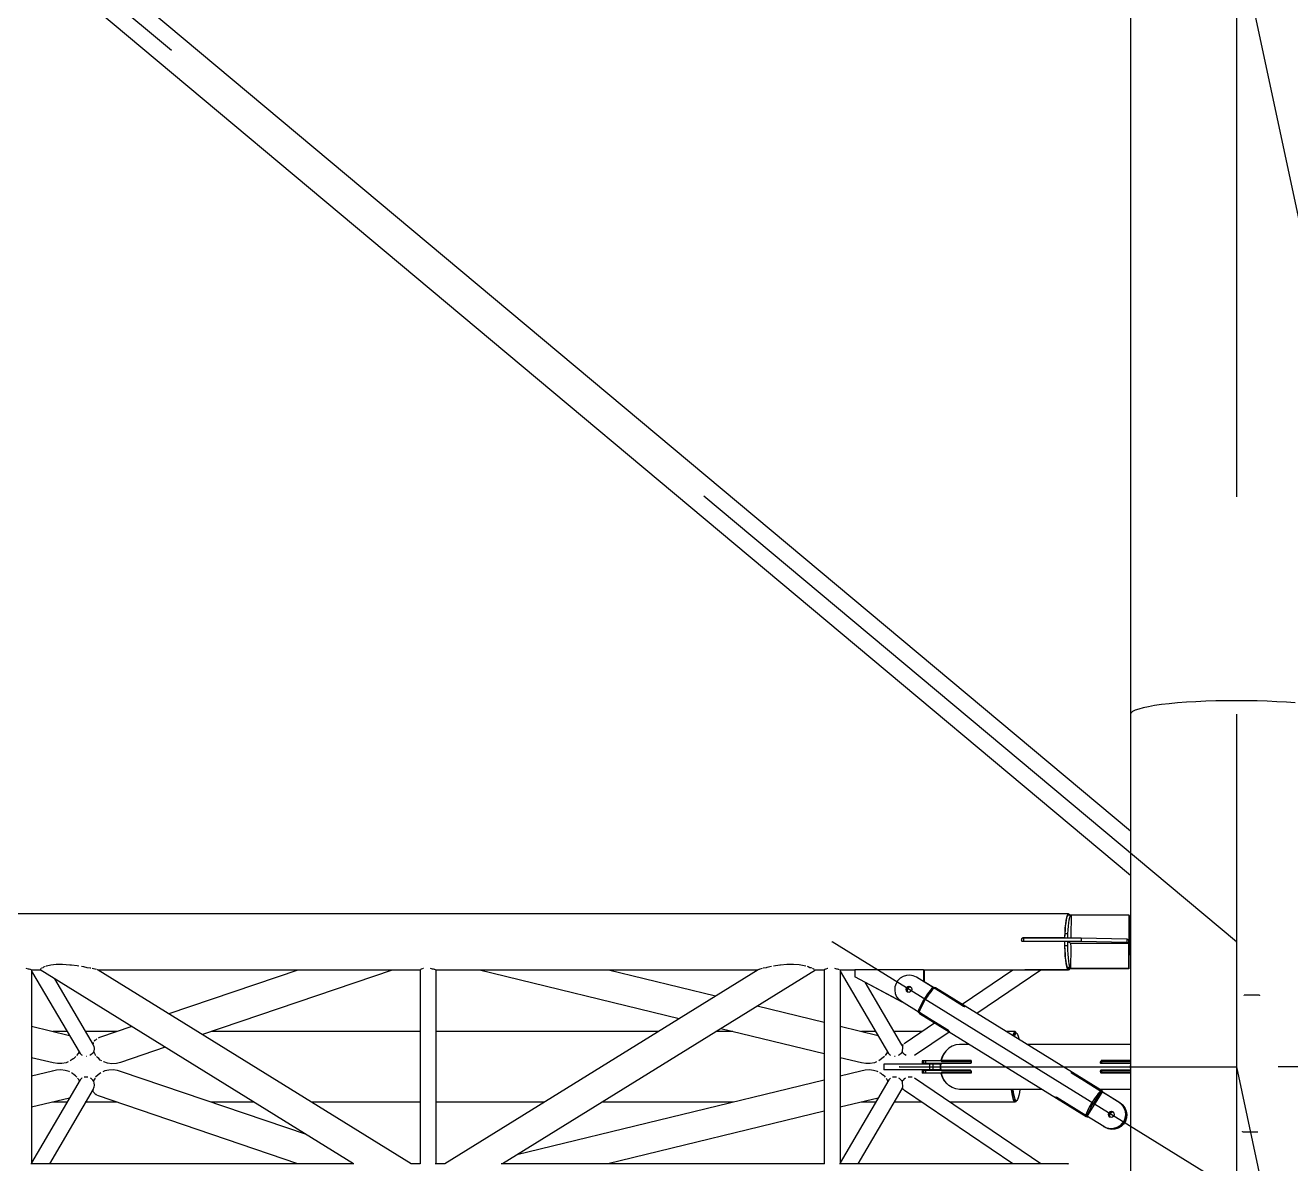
# Model space of a CAD drawing. Header units: millimetres. Extents: x 150209.93 to 150215.05, y 136675.65 to 136679.93.
# Drawn here: x 150211.1219 to 150211.3041, y 136678.4369 to 136678.6009 of the extents above; entities that cross this region are included whole.
import ezdxf

# ---------------------------------------------------------------- set-up
doc = ezdxf.new("R2010")
doc.units = ezdxf.units.MM
doc.header["$LTSCALE"] = 0.25
doc.linetypes.add('CENTER', pattern=[50.8, 31.75, -6.35, 6.35, -6.35])
doc.linetypes.add('XKITLINE00', pattern=[0])

# ---------------------------------------------------------------- blocks, each defined once
blk = doc.blocks.new('çatıı')
at = {"color": 8, "linetype": 'CENTER'}
for p, q in [((11840, 16010.75), (11840, 14354.32)), ((11840, 14190.27), (10096.38, 15650.27)), ((12015, 14920.27), (11840, 14100.27)), ((11840, 14920.27), (11927.5, 14510.27)), ((11840, 14354.32), (11840, 12689.51)), ((11840, 14010.27), (11549.01, 14190.27)), ((11856.48, 14151.85), (11845.53, 14151.88)), ((11597.32, 14100.27), (11840, 14100.27)), ((11840, 14100.27), (12015, 13280.27)), ((12370, 14100.27), (11840, 14100.27)), ((11844.48, 14053.62), (11855.43, 14053.59))]:
    blk.add_line(p, q, dxfattribs=at)
at = {"color": 8, "linetype": 'XKITLINE00'}
for p, q in [((11763.8, 14238.19), (10108.23, 15624.47)), ((11763.8, 14269.97), (10139.58, 15629.99)), ((11763.8, 15583.87), (11763.8, 14354.32)), ((11764.16, 14355.27), (11763.8, 14354.32)), ((11764.16, 14355.27), (11763.8, 14354.32)), ((11765.26, 14356.21), (11764.16, 14355.27)), ((11765.26, 14356.21), (11764.16, 14355.27)), ((11767.08, 14357.14), (11765.26, 14356.21)), ((11769.6, 14358.04), (11767.08, 14357.14)), ((11772.79, 14358.9), (11769.6, 14358.04)), ((11776.64, 14359.71), (11772.79, 14358.9)), ((11781.09, 14360.48), (11776.64, 14359.71)), ((11786.11, 14361.18), (11781.09, 14360.48)), ((11791.65, 14361.82), (11786.11, 14361.18)), ((11797.66, 14362.39), (11791.65, 14361.82)), ((11804.07, 14362.88), (11797.66, 14362.39)), ((11810.83, 14363.29), (11804.07, 14362.88)), ((11817.88, 14363.61), (11810.83, 14363.29)), ((11825.13, 14363.84), (11817.88, 14363.61)), ((11832.53, 14363.98), (11825.13, 14363.84)), ((11840, 14364.03), (11832.53, 14363.98)), ((11847.46, 14363.98), (11840, 14364.03)), ((11854.86, 14363.84), (11847.46, 14363.98)), ((11862.12, 14363.61), (11854.86, 14363.84)), ((11869.16, 14363.29), (11862.12, 14363.61)), ((11875.92, 14362.88), (11869.16, 14363.29)), ((11882.33, 14362.39), (11875.92, 14362.88)), ((11763.8, 14354.32), (11763.8, 12689.51)), ((11718.96, 14210.57), (10454.1, 14210.57)), ((11718.01, 14209.35), (11717.56, 14207.86)), ((11718.48, 14210.27), (11718.01, 14209.35)), ((11718.57, 14209.47), (11718.15, 14208.77)), ((11718.96, 14210.57), (11718.48, 14210.27)), ((11719, 14209.67), (11718.57, 14209.47)), ((11720.55, 14209.47), (11718.57, 14209.47)), ((11718.99, 14210.55), (11718.96, 14210.57)), ((11718.99, 14210.55), (11718.99, 14209.67)), ((11719.37, 14210.32), (11718.99, 14210.32)), ((11720.98, 14209.67), (11719, 14209.67)), ((11719.37, 14210.32), (11719.36, 14209.67)), ((11719.45, 14210.27), (11719.37, 14210.32)), ((11719.45, 14210.27), (11719.75, 14209.67)), ((11720.55, 14209.47), (11720.14, 14208.77)), ((11720.98, 14209.67), (11720.55, 14209.47)), ((11720.98, 14209.67), (11720.81, 14194.11)), ((11762.58, 14209.61), (11720.98, 14209.61)), ((11762.58, 14209.61), (11762.16, 14171.13)), ((11762.92, 14209.42), (11762.51, 14170.94)), ((11762.92, 14209.42), (11762.58, 14209.61)), ((11716.54, 14200.42), (11716.33, 14197.22)), ((11716.82, 14203.32), (11716.54, 14200.42)), ((11716.79, 14201.6), (11716.57, 14198.94)), ((11717.07, 14203.97), (11716.79, 14201.6)), ((11717.16, 14205.83), (11716.82, 14203.32)), ((11717.39, 14205.98), (11717.07, 14203.97)), ((11717.56, 14207.86), (11717.16, 14205.83)), ((11717.76, 14207.6), (11717.39, 14205.98)), ((11718.15, 14208.77), (11717.76, 14207.6)), ((11718.77, 14201.6), (11718.55, 14198.94)), ((11719.05, 14203.97), (11718.77, 14201.6)), ((11719.37, 14205.98), (11719.05, 14203.97)), ((11719.74, 14207.6), (11719.37, 14205.98)), ((11720.14, 14208.77), (11719.74, 14207.6)), ((11685.18, 14192.2), (11685.13, 14191.85)), ((11685.13, 14191.85), (11685.17, 14191.51)), ((11685.17, 14191.51), (11685.3, 14191.18)), ((11685.32, 14192.53), (11685.18, 14192.2)), ((11685.34, 14192.11), (11685.29, 14191.76)), ((11685.29, 14191.76), (11685.33, 14191.41)), ((11685.3, 14191.18), (11685.51, 14190.9)), ((11685.54, 14192.8), (11685.32, 14192.53)), ((11685.33, 14191.41), (11685.46, 14191.09)), ((11685.48, 14192.43), (11685.34, 14192.11)), ((11685.7, 14192.71), (11685.48, 14192.43)), ((11685.81, 14193.02), (11685.54, 14192.8)), ((11685.98, 14192.93), (11685.7, 14192.71)), ((11686.14, 14193.15), (11685.81, 14193.02)), ((11686.3, 14193.06), (11685.98, 14192.93)), ((11686.49, 14193.2), (11686.14, 14193.15)), ((11686.3, 14193.06), (11686.14, 14193.15)), ((11686.65, 14193.11), (11686.3, 14193.06)), ((11686.65, 14193.11), (11686.49, 14193.2)), ((11716.2, 14193.2), (11686.49, 14193.2)), ((11686.61, 14193.03), (11686.58, 14190.54)), ((11716.31, 14193.03), (11686.61, 14193.03)), ((11716.32, 14193.11), (11686.65, 14193.11)), ((11689.11, 14193.11), (11689.11, 14193.03)), ((11716.21, 14193.8), (11716.2, 14193.2)), ((11716.32, 14193.13), (11716.2, 14193.2)), ((11716.33, 14197.22), (11716.21, 14193.8)), ((11716.41, 14196.06), (11716.31, 14193.03)), ((11716.32, 14193.03), (11716.31, 14193.03)), ((11718.3, 14193.03), (11716.31, 14193.03)), ((11716.57, 14198.94), (11716.41, 14196.06)), ((11718.39, 14196.06), (11716.41, 14196.06)), ((11718.39, 14196.06), (11718.3, 14193.03)), ((11728.21, 14193.03), (11718.3, 14193.03)), ((11718.3, 14193.03), (11718.3, 14193.03)), ((11718.55, 14198.94), (11718.39, 14196.06)), ((11720.81, 14194.11), (11720.64, 14193.03)), ((11728.21, 14193.03), (11728.18, 14190.54)), ((11761.01, 14192.4), (11728.21, 14193.03)), ((11761.01, 14192.4), (11760.98, 14189.91)), ((11762.38, 14191.62), (11761.01, 14192.4)), ((11762.38, 14191.62), (11762.36, 14189.13)), ((11685.46, 14191.09), (11685.67, 14190.81)), ((11685.79, 14190.69), (11685.51, 14190.9)), ((11685.88, 14190.65), (11685.67, 14190.81)), ((11686.11, 14190.55), (11685.79, 14190.69)), ((11686.45, 14190.51), (11686.11, 14190.55)), ((11716.17, 14190.51), (11686.45, 14190.51)), ((11716.29, 14190.54), (11686.58, 14190.54)), ((11686.63, 14190.51), (11686.58, 14190.54)), ((11716.17, 14190.51), (11716.16, 14190.27)), ((11716.16, 14190.27), (11716.21, 14186.75)), ((11716.29, 14190.44), (11716.17, 14190.51)), ((11716.21, 14186.75), (11716.33, 14183.33)), ((11718.27, 14190.54), (11716.29, 14190.54)), ((11716.29, 14190.54), (11716.32, 14187.44)), ((11718.3, 14187.44), (11716.32, 14187.44)), ((11716.32, 14187.44), (11716.41, 14184.42)), ((11716.33, 14183.33), (11716.54, 14180.12)), ((11716.41, 14184.42), (11716.57, 14181.54)), ((11720.41, 14189.32), (11718.27, 14190.54)), ((11718.27, 14190.54), (11718.3, 14187.44)), ((11728.18, 14190.54), (11718.28, 14190.54)), ((11718.3, 14187.44), (11718.39, 14184.42)), ((11718.39, 14184.42), (11718.55, 14181.54)), ((11720.41, 14189.32), (11720.73, 14186.63)), ((11762.36, 14189.13), (11720.44, 14189.13)), ((11720.73, 14186.63), (11720.56, 14171.07)), ((11760.98, 14189.91), (11728.18, 14190.54)), ((11762.36, 14189.13), (11760.98, 14189.91)), ((10983.49, 14172.92), (10983.3, 14172.85)), ((10986.44, 14173.48), (10983.49, 14172.92)), ((10986.62, 14173.54), (10986.44, 14173.48)), ((10990.38, 14174.01), (10986.62, 14173.54)), ((10994.97, 14174.05), (10990.38, 14174.01)), ((11000.15, 14173.67), (10994.97, 14174.05)), ((11001.47, 14173.48), (11000.15, 14173.67)), ((11005.39, 14173.07), (11001.47, 14173.48)), ((11006.75, 14172.85), (11005.39, 14173.07)), ((11511.27, 14173.45), (11506.8, 14172.85)), ((11511.69, 14173.48), (11511.27, 14173.45)), ((11516.36, 14173.97), (11511.69, 14173.48)), ((11521.11, 14174.07), (11516.36, 14173.97)), ((11525.25, 14173.75), (11521.11, 14174.07)), ((11526.49, 14173.48), (11525.25, 14173.75)), ((11528.81, 14173.16), (11526.49, 14173.48)), ((11530, 14172.85), (11528.81, 14173.16)), ((11716.54, 14180.12), (11716.82, 14177.23)), ((11716.57, 14181.54), (11716.8, 14178.89)), ((11716.8, 14178.89), (11717.07, 14176.53)), ((11716.82, 14177.23), (11717.16, 14174.72)), ((11717.07, 14176.53), (11717.4, 14174.52)), ((11717.16, 14174.72), (11717.56, 14172.69)), ((11717.4, 14174.52), (11717.77, 14172.92)), ((11717.77, 14172.92), (11718.16, 14171.76)), ((11718.55, 14181.54), (11718.78, 14178.89)), ((11718.78, 14178.89), (11719.06, 14176.53)), ((11719.06, 14176.53), (11719.38, 14174.52)), ((11719.38, 14174.52), (11719.75, 14172.92)), ((11719.75, 14172.92), (11720.15, 14171.76)), ((10968.79, 14171.11), (10968.78, 14171.11)), ((10970.38, 14170.76), (10968.79, 14171.11)), ((10970.89, 14170.56), (10970.38, 14170.76)), ((10971.64, 14170.42), (10970.89, 14170.56)), ((10971.85, 14170.35), (10971.64, 14170.42)), ((10972.45, 14170.15), (10972.14, 14170.25)), ((10972.45, 14170.15), (10972.61, 14169.98)), ((10972.73, 14169.99), (10972.61, 14169.98)), ((10972.73, 14169.99), (10972.65, 14170)), ((10972.73, 14169.99), (10972.73, 14030.57)), ((10979.1, 14169.97), (10972.73, 14169.97)), ((10972.73, 14169.34), (11007.57, 14109.83)), ((10978.9, 14170.25), (10978.83, 14170.14)), ((11204.46, 14030.57), (10978.83, 14170.14)), ((10979.09, 14170.54), (10978.97, 14170.35)), ((10979.18, 14170.56), (10979.09, 14170.54)), ((10979.65, 14171.11), (10979.18, 14170.56)), ((10980.97, 14171.74), (10979.88, 14171.31)), ((10981.31, 14172.07), (10980.97, 14171.74)), ((10982.54, 14172.55), (10981.31, 14172.07)), ((10989.1, 14163.79), (11016.95, 14116.23)), ((11010.42, 14172.26), (11008.62, 14172.55)), ((11012.8, 14171.74), (11010.42, 14172.26)), ((11014.79, 14171.43), (11012.8, 14171.74)), ((11015.29, 14171.31), (11014.79, 14171.43)), ((11018.15, 14170.67), (11016.2, 14171.11)), ((11018.48, 14170.56), (11018.15, 14170.67)), ((11019.46, 14170.35), (11018.48, 14170.56)), ((11020.05, 14170.23), (11019.92, 14170.25)), ((11020.52, 14169.98), (11020.05, 14170.23)), ((11020.56, 14169.99), (11020.5, 14170)), ((11020.56, 14169.99), (11020.52, 14169.98)), ((11245.95, 14030.57), (11020.56, 14169.99)), ((11252.32, 14169.97), (11020.59, 14169.97)), ((11164.29, 14169.97), (11071.56, 14138.45)), ((11232.32, 14169.97), (11095.68, 14123.52)), ((11252.46, 14170.25), (11252.32, 14170.11)), ((11252.32, 14170.11), (11252.32, 14030.57)), ((11252.6, 14170.39), (11252.56, 14170.35)), ((11253.18, 14170.56), (11252.6, 14170.39)), ((11253.41, 14170.71), (11253.18, 14170.56)), ((11254.67, 14171.08), (11253.41, 14170.71)), ((11254.92, 14171.11), (11254.67, 14171.08)), ((11261.37, 14170.76), (11259.78, 14171.11)), ((11261.88, 14170.56), (11261.37, 14170.76)), ((11262.63, 14170.43), (11261.88, 14170.56)), ((11262.84, 14170.35), (11262.63, 14170.43)), ((11263.44, 14170.15), (11263.13, 14170.25)), ((11263.44, 14170.15), (11263.6, 14169.98)), ((11263.72, 14169.99), (11263.6, 14169.98)), ((11263.72, 14169.99), (11263.64, 14170)), ((11263.72, 14169.99), (11263.72, 14030.57)), ((11495.45, 14169.97), (11263.72, 14169.97)), ((11495.62, 14170.09), (11270.09, 14030.57)), ((11438.93, 14135.02), (11295.16, 14169.97)), ((11536.96, 14169.99), (11311.58, 14030.57)), ((11465.09, 14151.2), (11387.85, 14169.97)), ((11495.96, 14170.25), (11495.62, 14170.09)), ((11496.41, 14170.48), (11496.15, 14170.35)), ((11496.8, 14170.56), (11496.41, 14170.48)), ((11498.5, 14171.11), (11496.8, 14170.56)), ((11501.41, 14171.74), (11499.37, 14171.31)), ((11502.06, 14171.92), (11501.41, 14171.74)), ((11505.2, 14172.55), (11502.06, 14171.92)), ((11531.71, 14172.4), (11531.13, 14172.55)), ((11532.99, 14171.74), (11531.71, 14172.4)), ((11533.86, 14171.53), (11532.99, 14171.74)), ((11534.33, 14171.31), (11533.86, 14171.53)), ((11535.46, 14170.79), (11534.77, 14171.11)), ((11535.46, 14170.79), (11535.62, 14170.56)), ((11536.32, 14170.35), (11535.62, 14170.56)), ((11536.56, 14170.25), (11536.73, 14169.98)), ((11536.96, 14169.99), (11536.73, 14169.98)), ((11536.96, 14169.99), (11536.93, 14170)), ((11543.31, 14169.97), (11536.94, 14169.97)), ((11543.45, 14170.25), (11543.31, 14170.11)), ((11543.31, 14170.11), (11543.31, 14030.57)), ((11543.59, 14170.4), (11543.54, 14170.35)), ((11544.16, 14170.57), (11543.59, 14170.4)), ((11544.4, 14170.71), (11544.16, 14170.57)), ((11545.66, 14171.08), (11544.4, 14170.71)), ((11545.88, 14171.11), (11545.66, 14171.08)), ((11552.36, 14170.77), (11550.77, 14171.12)), ((11552.87, 14170.57), (11552.36, 14170.77)), ((11553.62, 14170.43), (11552.87, 14170.57)), ((11553.84, 14170.35), (11553.62, 14170.43)), ((11554.43, 14170.15), (11554.13, 14170.25)), ((11554.43, 14170.15), (11554.59, 14169.99)), ((11554.71, 14169.99), (11554.59, 14169.99)), ((11554.71, 14169.99), (11554.62, 14170)), ((11554.71, 14169.99), (11554.71, 14030.57)), ((11565.29, 14169.97), (11554.71, 14169.97)), ((11554.71, 14169.34), (11589.55, 14109.83)), ((11565.29, 14170.22), (11565.24, 14165.23)), ((11565.65, 14165), (11565.24, 14165.23)), ((11599.16, 14147.12), (11565.24, 14165.23)), ((11614.82, 14170.22), (11565.29, 14170.22)), ((11565.65, 14165.01), (11565.65, 14165)), ((11599.32, 14147.02), (11565.65, 14165)), ((11598.02, 14164.23), (11596.25, 14162.49)), ((11600.14, 14165.5), (11598.02, 14164.23)), ((11602.5, 14166.23), (11600.14, 14165.5)), ((11604.96, 14166.37), (11602.5, 14166.23)), ((11607.37, 14165.91), (11604.96, 14166.37)), ((11609.6, 14164.88), (11607.37, 14165.91)), ((11622.44, 14156.94), (11609.6, 14164.88)), ((11614.82, 14170.22), (11614.72, 14161.71)), ((11615.23, 14169.98), (11614.82, 14170.22)), ((11615.23, 14169.98), (11615.14, 14161.46)), ((11718.96, 14169.97), (11615.24, 14169.97)), ((11678.99, 14169.97), (11642.57, 14145.27)), ((11699.07, 14169.97), (11653.07, 14138.78)), ((11687.78, 14170.17), (11687.69, 14170.14)), ((11687.69, 14170.14), (11687.69, 14170.11)), ((11687.79, 14170.08), (11687.69, 14170.11)), ((11687.95, 14170.2), (11687.78, 14170.17)), ((11687.97, 14170.05), (11687.79, 14170.08)), ((11688.2, 14170.21), (11687.95, 14170.2)), ((11688.22, 14170.03), (11687.97, 14170.05)), ((11688.51, 14170.23), (11688.2, 14170.21)), ((11688.52, 14170.01), (11688.22, 14170.03)), ((11688.85, 14170.23), (11688.51, 14170.23)), ((11688.86, 14170), (11688.52, 14170.01)), ((11718.56, 14170.23), (11688.85, 14170.23)), ((11688.87, 14170.23), (11688.86, 14170)), ((11689.22, 14170), (11688.86, 14170)), ((11689.22, 14170.23), (11689.22, 14170)), ((11718.93, 14170), (11689.22, 14170)), ((11717.56, 14172.69), (11718.01, 14171.2)), ((11718.01, 14171.2), (11718.48, 14170.28)), ((11720.15, 14171.76), (11718.16, 14171.76)), ((11718.16, 14171.76), (11718.58, 14171.07)), ((11718.56, 14170.23), (11718.48, 14170.28)), ((11718.57, 14171.09), (11718.56, 14170.23)), ((11762.51, 14170.94), (11718.57, 14170.94)), ((11720.56, 14171.07), (11718.58, 14171.07)), ((11718.93, 14170.94), (11718.93, 14170.88)), ((11718.94, 14170.88), (11718.93, 14170)), ((11720.91, 14170.88), (11718.93, 14170.88)), ((11718.96, 14169.97), (11718.93, 14170)), ((11719.45, 14170.28), (11718.96, 14169.97)), ((11719.75, 14170.88), (11719.45, 14170.28)), ((11720.15, 14171.76), (11720.56, 14171.07)), ((11762.16, 14171.13), (11720.56, 14171.13)), ((11720.91, 14170.94), (11720.91, 14170.88)), ((11721.02, 14170.94), (11720.91, 14170.88)), ((11762.51, 14170.94), (11762.16, 14171.13)), ((11572.5, 14161.36), (11598.97, 14116.15)), ((11594.18, 14158.01), (11593.99, 14155.54)), ((11593.99, 14155.54), (11594.4, 14153.11)), ((11594.95, 14160.37), (11594.18, 14158.01)), ((11596.25, 14162.49), (11594.95, 14160.37)), ((11602.38, 14157.24), (11602.06, 14156.17)), ((11602.06, 14156.17), (11602.3, 14155.09)), ((11602.59, 14157.12), (11602.26, 14156.05)), ((11602.26, 14156.05), (11602.51, 14154.98)), ((11602.3, 14155.09), (11603.06, 14154.29)), ((11602.63, 14157.03), (11602.33, 14155.96)), ((11602.33, 14155.96), (11602.6, 14154.89)), ((11603.19, 14158), (11602.38, 14157.24)), ((11602.51, 14154.98), (11603.19, 14154.25)), ((11603.39, 14157.88), (11602.59, 14157.12)), ((11602.6, 14154.89), (11603.25, 14154.23)), ((11603.42, 14157.82), (11602.63, 14157.03)), ((11603.04, 14156.8), (11602.74, 14155.73)), ((11602.74, 14155.73), (11603.02, 14154.66)), ((11603.14, 14156.81), (11602.81, 14155.74)), ((11602.81, 14155.74), (11603.06, 14154.66)), ((11603.34, 14156.69), (11603.02, 14155.62)), ((11603.02, 14155.62), (11603.27, 14154.55)), ((11603.83, 14157.58), (11603.04, 14156.8)), ((11603.94, 14157.57), (11603.14, 14156.81)), ((11604.26, 14158.26), (11603.19, 14158)), ((11604.15, 14157.45), (11603.34, 14156.69)), ((11604.47, 14158.14), (11603.39, 14157.88)), ((11604.48, 14158.11), (11603.42, 14157.82)), ((11604.9, 14157.87), (11603.83, 14157.58)), ((11605.02, 14157.83), (11603.94, 14157.57)), ((11605.22, 14157.72), (11604.15, 14157.45)), ((11605.31, 14157.95), (11604.26, 14158.26)), ((11605.39, 14157.87), (11604.47, 14158.14)), ((11605.4, 14157.86), (11604.48, 14158.11)), ((11605.55, 14157.69), (11604.9, 14157.87)), ((11605.58, 14157.66), (11605.02, 14157.83)), ((11605.99, 14155), (11605.18, 14154.24)), ((11605.65, 14157.59), (11605.22, 14157.72)), ((11605.31, 14157.95), (11606.07, 14157.14)), ((11606.31, 14156.07), (11605.99, 14155)), ((11606.07, 14157.14), (11606.31, 14156.07)), ((11621.84, 14157.36), (11615.14, 14161.5)), ((11621.84, 14157.35), (11615.14, 14161.49)), ((11619.53, 14155.3), (11618.37, 14153.85)), ((11620.55, 14156.42), (11619.53, 14155.3)), ((11621.07, 14155.72), (11619.92, 14154.38)), ((11621.39, 14157.14), (11620.55, 14156.42)), ((11621.31, 14155.95), (11620.55, 14156.42)), ((11622.04, 14156.66), (11621.07, 14155.72)), ((11622.09, 14156.7), (11621.39, 14157.14)), ((11621.86, 14157.4), (11621.82, 14157.32)), ((11622.06, 14157.43), (11621.86, 14157.4)), ((11622.7, 14156.88), (11621.86, 14157.4)), ((11622.41, 14156.92), (11622.04, 14156.66)), ((11622.22, 14157.39), (11622.06, 14157.43)), ((11622.77, 14156.99), (11622.06, 14157.43)), ((11622.8, 14157.03), (11622.22, 14157.39)), ((11643.41, 14143.93), (11622.41, 14156.92)), ((11622.44, 14156.94), (11622.43, 14156.91)), ((11622.54, 14156.88), (11622.44, 14156.94)), ((11622.54, 14156.88), (11622.51, 14156.85)), ((11643.53, 14143.89), (11622.54, 14156.88)), ((11622.89, 14157.18), (11622.66, 14156.81)), ((11622.7, 14156.88), (11622.66, 14156.81)), ((11623.27, 14157.22), (11622.89, 14157.18)), ((11643.89, 14144.19), (11622.89, 14157.18)), ((11743.21, 14083.02), (11623.27, 14157.22)), ((11594.4, 14153.11), (11595.37, 14150.84)), ((11595.37, 14150.84), (11596.86, 14148.89)), ((11598.77, 14147.35), (11596.86, 14148.89)), ((11611.62, 14139.41), (11598.77, 14147.35)), ((11603.02, 14154.66), (11603.51, 14154.15)), ((11603.06, 14154.66), (11603.55, 14154.14)), ((11604.11, 14153.98), (11603.06, 14154.29)), ((11603.27, 14154.55), (11603.68, 14154.1)), ((11605.18, 14154.24), (11604.11, 14153.98)), ((11613.49, 14146.26), (11612.52, 14144.38)), ((11614.62, 14148.24), (11613.49, 14146.26)), ((11614.77, 14146.66), (11613.66, 14144.62)), ((11615.85, 14150.23), (11614.62, 14148.24)), ((11616.01, 14148.75), (11614.77, 14146.66)), ((11617.12, 14152.13), (11615.85, 14150.23)), ((11617.33, 14150.8), (11616.01, 14148.75)), ((11618.37, 14153.85), (11617.12, 14152.13)), ((11618.65, 14152.71), (11617.33, 14150.8)), ((11619.92, 14154.38), (11618.65, 14152.71)), ((11543.31, 14132.18), (11494.87, 14143.95)), ((11611, 14139.79), (11610.96, 14139.74)), ((11610.96, 14139.74), (11611.02, 14139.55)), ((11611.8, 14139.22), (11610.96, 14139.74)), ((11611.23, 14141.31), (11610.97, 14140.26)), ((11611.67, 14139.83), (11610.97, 14140.26)), ((11611.02, 14139.55), (11611.13, 14139.44)), ((11611.74, 14139.11), (11611.02, 14139.55)), ((11611.72, 14139.08), (11611.13, 14139.44)), ((11611.75, 14142.7), (11611.23, 14141.31)), ((11611.98, 14140.84), (11611.23, 14141.31)), ((11611.84, 14139.28), (11611.61, 14138.91)), ((11611.61, 14138.91), (11611.76, 14138.58)), ((11632.61, 14125.92), (11611.61, 14138.91)), ((11611.64, 14139.43), (11611.62, 14139.41)), ((11611.72, 14139.35), (11611.62, 14139.41)), ((11611.68, 14139.87), (11611.63, 14139.44)), ((11632.62, 14126.45), (11611.63, 14139.44)), ((11612.08, 14141.15), (11611.68, 14139.87)), ((11611.73, 14139.38), (11611.72, 14139.35)), ((11632.71, 14126.36), (11611.72, 14139.35)), ((11612.52, 14144.38), (11611.75, 14142.7)), ((11731.7, 14064.39), (11611.76, 14138.58)), ((11611.84, 14139.28), (11611.8, 14139.22)), ((11612.75, 14142.76), (11612.08, 14141.15)), ((11613.66, 14144.62), (11612.75, 14142.76)), ((11643.64, 14143.8), (11643.41, 14143.93)), ((11643.53, 14143.89), (11643.51, 14143.87)), ((11643.64, 14143.83), (11643.53, 14143.89)), ((11643.64, 14143.83), (11643.63, 14143.81)), ((11643.89, 14144.19), (11643.64, 14143.8)), ((11643.88, 14143.71), (11643.64, 14143.8)), ((11644.1, 14144.06), (11643.88, 14143.71)), ((11644.1, 14143.65), (11643.88, 14143.71)), ((11644.1, 14144.06), (11643.89, 14144.19)), ((11644.27, 14143.93), (11644.1, 14144.06)), ((11644.27, 14143.64), (11644.1, 14143.65)), ((11644.4, 14143.83), (11644.27, 14143.93)), ((11644.39, 14143.67), (11644.27, 14143.64)), ((11644.44, 14143.75), (11644.39, 14143.67)), ((11644.4, 14143.83), (11644.44, 14143.78)), ((11644.44, 14143.78), (11644.44, 14143.75)), ((11000, 14122.77), (10972.73, 14129.4)), ((11044.78, 14129.35), (11021.61, 14121.47)), ((11543.31, 14109.64), (11468.72, 14127.77)), ((11581.97, 14122.77), (11554.71, 14129.4)), ((11622.71, 14131.81), (11601.46, 14117.39)), ((10998.3, 14125.67), (10988.07, 14125.67)), ((11033.98, 14125.67), (11011.42, 14125.67)), ((11018.07, 14119.21), (11017.64, 14118.47)), ((11018.59, 14119.63), (11018.07, 14119.21)), ((11019.55, 14120.52), (11018.59, 14119.63)), ((11019.69, 14120.59), (11019.55, 14120.52)), ((11021.61, 14121.47), (11020.62, 14121.01)), ((11252.32, 14125.67), (11102.01, 14125.67)), ((11423.83, 14125.67), (11263.72, 14125.67)), ((11477.35, 14125.67), (11465.32, 14125.67)), ((11580.27, 14125.67), (11570.04, 14125.67)), ((11613.69, 14125.67), (11593.39, 14125.67)), ((11633.21, 14125.31), (11608.34, 14108.45)), ((11632.84, 14126.3), (11632.61, 14125.92)), ((11632.83, 14125.79), (11632.61, 14125.92)), ((11632.84, 14126.3), (11632.62, 14126.45)), ((11632.72, 14126.39), (11632.71, 14126.36)), ((11632.82, 14126.3), (11632.71, 14126.36)), ((11632.83, 14126.31), (11632.82, 14126.3)), ((11633.03, 14126.13), (11632.83, 14125.79)), ((11633.01, 14125.69), (11632.83, 14125.79)), ((11633.03, 14126.13), (11632.84, 14126.3)), ((11633.16, 14125.63), (11633.01, 14125.69)), ((11633.03, 14126.13), (11633.18, 14125.97)), ((11633.22, 14125.61), (11633.16, 14125.63)), ((11633.18, 14125.97), (11633.27, 14125.81)), ((11633.25, 14125.62), (11633.22, 14125.61)), ((11633.29, 14125.69), (11633.25, 14125.62)), ((11633.27, 14125.81), (11633.29, 14125.69)), ((11680.51, 14125.67), (11674.25, 14125.67)), ((11678.92, 14122.91), (11678.9, 14122.8)), ((11679.43, 14124.43), (11678.92, 14122.91)), ((11679.56, 14123.69), (11679.17, 14122.63)), ((11679.96, 14125.36), (11679.43, 14124.43)), ((11680.03, 14124.43), (11679.56, 14123.69)), ((11680.51, 14125.67), (11679.96, 14125.36)), ((11680.1, 14122.47), (11680.01, 14122.11)), ((11680.51, 14124.67), (11680.03, 14124.43)), ((11680.55, 14123.69), (11680.1, 14122.47)), ((11681.06, 14125.36), (11680.51, 14125.67)), ((11681.5, 14124.67), (11680.51, 14124.67)), ((11681.02, 14124.43), (11680.55, 14123.69)), ((11681.5, 14124.67), (11681.02, 14124.43)), ((11681.06, 14125.36), (11681.45, 14124.67)), ((11681.98, 14124.43), (11681.5, 14124.67)), ((11681.98, 14124.43), (11682.45, 14123.69)), ((11682.45, 14123.69), (11682.9, 14122.47)), ((11682.9, 14122.47), (11683.32, 14120.8)), ((11683.32, 14120.8), (11683.48, 14119.97)), ((11006.22, 14110.01), (11005.1, 14108.46)), ((11006.83, 14111.1), (11006.22, 14110.01)), ((11008.81, 14108.67), (11007.57, 14109.83)), ((11016.6, 14110.02), (11015.46, 14108.9)), ((11016.72, 14110.14), (11016.6, 14110.02)), ((11017.3, 14111.14), (11016.72, 14110.14)), ((11016.98, 14116.81), (11016.86, 14116.41)), ((11016.95, 14116.23), (11017.32, 14115.49)), ((11017.08, 14117.53), (11016.98, 14116.81)), ((11017.33, 14117.96), (11017.08, 14117.53)), ((11017.5, 14111.74), (11017.3, 14111.14)), ((11017.31, 14111.17), (11017.97, 14110.02)), ((11017.32, 14115.49), (11017.52, 14115.11)), ((11017.67, 14113.38), (11017.5, 14111.74)), ((11017.52, 14115.11), (11017.71, 14113.57)), ((11017.71, 14113.57), (11017.67, 14113.38)), ((11017.97, 14110.02), (11018.41, 14109.02)), ((11068.91, 14114.42), (11036.78, 14103.5)), ((11588.19, 14110.01), (11587.07, 14108.46)), ((11588.81, 14111.11), (11588.19, 14110.01)), ((11590.79, 14108.67), (11589.55, 14109.83)), ((11598.57, 14110.02), (11597.43, 14108.9)), ((11598.69, 14110.14), (11598.57, 14110.02)), ((11599.32, 14111.22), (11598.69, 14110.14)), ((11598.97, 14116.15), (11599.34, 14115.44)), ((11599.36, 14111.56), (11599.32, 14111.22)), ((11599.34, 14115.44), (11599.39, 14115.35)), ((11599.34, 14111.38), (11599.78, 14110.49)), ((11599.43, 14111.82), (11599.36, 14111.56)), ((11600.09, 14116.46), (11599.4, 14115.48)), ((11599.42, 14115.27), (11599.49, 14115.12)), ((11599.45, 14112.23), (11599.43, 14111.82)), ((11599.54, 14113.57), (11599.47, 14112.46)), ((11599.49, 14115.12), (11599.48, 14115.01)), ((11599.48, 14115.01), (11599.54, 14114.23)), ((11599.57, 14113.76), (11599.54, 14113.57)), ((11599.55, 14114.06), (11599.57, 14113.76)), ((11600.26, 14110.02), (11599.78, 14110.49)), ((11600.26, 14110.02), (11601.03, 14109.18)), ((11601.46, 14117.39), (11600.61, 14116.81)), ((11602.27, 14108.46), (11601.03, 14109.18)), ((11629.2, 14109.25), (11627.94, 14106.46)), ((11629.63, 14110.19), (11628.19, 14107.67)), ((11630.9, 14111.69), (11629.2, 14109.25)), ((11630.84, 14111.6), (11629.63, 14110.19)), ((11632.98, 14113.7), (11630.9, 14111.69)), ((11631.46, 14112.33), (11630.98, 14111.77)), ((11631.97, 14112.73), (11631.46, 14112.33)), ((11635.34, 14115.2), (11632.98, 14113.7)), ((11637.91, 14116.11), (11635.34, 14115.2)), ((11640.58, 14116.42), (11637.91, 14116.11)), ((11647.58, 14116.42), (11640.58, 14116.42)), ((11763.8, 14116.42), (11689.21, 14116.42)), ((10988.17, 14103.11), (10972.73, 14106.87)), ((10991.3, 14102.64), (10988.17, 14103.11)), ((10994.46, 14102.71), (10991.3, 14102.64)), ((10997.49, 14103.32), (10994.46, 14102.71)), ((10998.91, 14103.89), (10997.49, 14103.32)), ((11002.6, 14106), (11000.51, 14104.6)), ((11002.81, 14106.22), (11002.6, 14106)), ((11004.56, 14107.77), (11002.81, 14106.22)), ((11009.28, 14108.46), (11008.81, 14108.67)), ((11012.13, 14107.75), (11011.91, 14107.77)), ((11012.26, 14107.77), (11012.13, 14107.75)), ((11015.46, 14108.9), (11014.62, 14108.46)), ((11018.41, 14109.02), (11018.86, 14108.46)), ((11019.41, 14107.77), (11020.03, 14106.99)), ((11021.01, 14106.23), (11020.03, 14106.99)), ((11022.11, 14105.24), (11021.01, 14106.23)), ((11023.26, 14104.6), (11022.11, 14105.24)), ((11024.59, 14103.87), (11024.55, 14103.89)), ((11027.45, 14102.98), (11024.59, 14103.87)), ((11030.54, 14102.61), (11027.45, 14102.98)), ((11033.7, 14102.79), (11030.54, 14102.61)), ((11036.78, 14103.5), (11033.7, 14102.79)), ((11570.14, 14103.11), (11554.71, 14106.87)), ((11573.27, 14102.64), (11570.14, 14103.11)), ((11576.43, 14102.71), (11573.27, 14102.64)), ((11579.46, 14103.32), (11576.43, 14102.71)), ((11580.88, 14103.89), (11579.46, 14103.32)), ((11584.57, 14106), (11582.48, 14104.6)), ((11584.79, 14106.23), (11584.57, 14106)), ((11586.53, 14107.77), (11584.79, 14106.23)), ((11586.15, 14102.27), (11586.15, 14098.27)), ((11624.24, 14102.27), (11586.15, 14102.27)), ((11591.26, 14108.46), (11590.79, 14108.67)), ((11594.1, 14107.75), (11593.89, 14107.77)), ((11594.23, 14107.77), (11594.1, 14107.75)), ((11597.43, 14108.9), (11596.59, 14108.46)), ((11613.71, 14104.77), (11613.71, 14102.77)), ((11648.98, 14104.77), (11613.71, 14104.77)), ((11648.58, 14102.77), (11613.71, 14102.77)), ((11614.7, 14104.77), (11614.7, 14102.77)), ((11616.04, 14104.77), (11616.04, 14102.77)), ((11619.09, 14102.27), (11619.09, 14098.27)), ((11621.52, 14102.27), (11621.52, 14098.27)), ((11626.73, 14102.27), (11624.24, 14102.27)), ((11626.65, 14101.48), (11626.61, 14100.27)), ((11626.61, 14100.27), (11626.65, 14099.07)), ((11626.77, 14102.67), (11626.65, 14101.48)), ((11627, 14101.48), (11626.65, 14101.48)), ((11627.1, 14102.67), (11626.77, 14102.67)), ((11627.1, 14102.67), (11626.9, 14100.27)), ((11626.9, 14100.27), (11627.1, 14097.87)), ((11648.34, 14102.67), (11627.1, 14102.67)), ((11628.19, 14107.67), (11627.2, 14104.87)), ((11627.53, 14104.87), (11627.2, 14104.87)), ((11627.94, 14106.46), (11627.53, 14104.87)), ((11648.77, 14104.87), (11627.53, 14104.87)), ((11627.62, 14104.77), (11627.62, 14103.97)), ((11628.01, 14104.77), (11627.62, 14103.97)), ((11648.86, 14103.97), (11627.62, 14103.97)), ((11628.49, 14107.67), (11628.19, 14107.67)), ((11648.51, 14102.72), (11648.34, 14102.67)), ((11648.67, 14102.85), (11648.51, 14102.72)), ((11648.81, 14103.05), (11648.67, 14102.85)), ((11648.93, 14104.83), (11648.77, 14104.87)), ((11648.92, 14103.32), (11648.81, 14103.05)), ((11649.12, 14104.5), (11648.86, 14103.97)), ((11648.86, 14103.97), (11648.86, 14103.16)), ((11648.95, 14103.43), (11648.92, 14103.32)), ((11648.93, 14104.83), (11649.04, 14104.7)), ((11649.03, 14103.62), (11648.95, 14103.43)), ((11649.11, 14103.93), (11649.03, 14103.62)), ((11649.04, 14104.7), (11649.12, 14104.5)), ((11649.14, 14104.23), (11649.11, 14103.93)), ((11649.12, 14104.5), (11649.14, 14104.23)), ((11741.98, 14103.62), (11741.96, 14103.43)), ((11741.96, 14103.43), (11741.97, 14103.32)), ((11741.97, 14103.32), (11742.03, 14103.05)), ((11742.06, 14103.93), (11741.98, 14103.62)), ((11742.03, 14103.05), (11742.14, 14102.85)), ((11742.18, 14104.23), (11742.06, 14103.93)), ((11742.28, 14102.72), (11742.14, 14102.85)), ((11742.34, 14104.5), (11742.18, 14104.23)), ((11742.99, 14102.72), (11742.28, 14102.72)), ((11742.44, 14102.67), (11742.28, 14102.72)), ((11742.52, 14104.7), (11742.34, 14104.5)), ((11763.8, 14102.67), (11742.44, 14102.67)), ((11742.7, 14104.83), (11742.52, 14104.7)), ((11742.72, 14103.62), (11742.69, 14103.32)), ((11742.69, 14103.32), (11742.69, 14103.26)), ((11742.69, 14103.26), (11742.75, 14103.05)), ((11742.88, 14104.87), (11742.7, 14104.83)), ((11743.44, 14104.83), (11742.7, 14104.83)), ((11742.8, 14103.93), (11742.72, 14103.62)), ((11742.75, 14103.05), (11742.85, 14102.85)), ((11742.92, 14104.23), (11742.8, 14103.93)), ((11742.99, 14102.72), (11742.85, 14102.85)), ((11763.8, 14104.87), (11742.88, 14104.87)), ((11743.08, 14104.5), (11742.92, 14104.23)), ((11743.36, 14104.77), (11742.96, 14103.97)), ((11763.8, 14103.97), (11742.96, 14103.97)), ((11742.96, 14103.97), (11742.96, 14102.77)), ((11763.8, 14102.77), (11742.96, 14102.77)), ((11743.15, 14102.67), (11742.99, 14102.72)), ((11743.26, 14104.7), (11743.08, 14104.5)), ((11743.35, 14104.77), (11743.26, 14104.7)), ((11743.44, 14104.83), (11743.36, 14104.77)), ((11763.8, 14104.77), (11743.36, 14104.77)), ((11743.62, 14104.87), (11743.44, 14104.83)), ((11763.69, 14102.67), (11763.49, 14100.27)), ((11763.49, 14100.27), (11763.69, 14097.87)), ((10987.68, 14097.25), (10972.73, 14093.62)), ((11007.69, 14090.91), (10972.73, 14031.21)), ((10987.68, 14097.25), (10987.59, 14097.22)), ((10990.68, 14097.97), (10987.68, 14097.25)), ((10993.79, 14098.15), (10990.68, 14097.97)), ((10996.85, 14097.78), (10993.79, 14098.15)), ((10999.7, 14096.89), (10996.85, 14097.78)), ((11000.06, 14096.69), (10999.7, 14096.89)), ((11002.21, 14095.51), (11001.34, 14095.99)), ((11003.32, 14094.54), (11002.21, 14095.51)), ((11004.37, 14093.76), (11003.32, 14094.54)), ((11004.37, 14093.76), (11005.19, 14092.81)), ((11005.78, 14092.13), (11006.14, 14091.72)), ((11006.14, 14091.72), (11006.65, 14090.73)), ((11008.93, 14092.08), (11007.69, 14090.91)), ((11009.06, 14092.13), (11008.93, 14092.08)), ((11012.25, 14093), (11010.51, 14092.8)), ((11013.28, 14092.81), (11012.25, 14093)), ((11015.58, 14091.84), (11015.03, 14092.13)), ((11016.69, 14090.73), (11015.58, 14091.84)), ((11018.36, 14092.13), (11017.54, 14090.73)), ((11020.5, 14094.54), (11018.8, 14092.81)), ((11020.55, 14094.61), (11020.5, 14094.54)), ((11022.46, 14095.99), (11020.55, 14094.61)), ((11025.41, 14097.37), (11023.87, 14096.69)), ((11028.36, 14098.02), (11025.41, 14097.37)), ((11031.46, 14098.13), (11028.36, 14098.02)), ((11034.56, 14097.7), (11031.46, 14098.13)), ((11037.51, 14096.75), (11034.56, 14097.7)), ((11170.63, 14051.5), (11037.51, 14096.75)), ((11569.66, 14097.26), (11554.71, 14093.62)), ((11589.67, 14090.92), (11554.71, 14031.21)), ((11569.66, 14097.26), (11569.58, 14097.22)), ((11572.67, 14097.97), (11569.66, 14097.26)), ((11575.77, 14098.15), (11572.67, 14097.97)), ((11578.83, 14097.78), (11575.77, 14098.15)), ((11581.69, 14096.89), (11578.83, 14097.78)), ((11582.04, 14096.69), (11581.69, 14096.89)), ((11584.2, 14095.52), (11583.32, 14095.99)), ((11585.3, 14094.54), (11584.2, 14095.52)), ((11586.35, 14093.76), (11585.3, 14094.54)), ((11626.73, 14098.27), (11586.15, 14098.27)), ((11586.35, 14093.76), (11587.18, 14092.81)), ((11587.77, 14092.13), (11588.12, 14091.73)), ((11588.12, 14091.73), (11588.63, 14090.73)), ((11590.91, 14092.08), (11589.67, 14090.92)), ((11591.03, 14092.13), (11590.91, 14092.08)), ((11594.23, 14093), (11592.48, 14092.8)), ((11595.26, 14092.81), (11594.23, 14093)), ((11597.55, 14091.85), (11597.01, 14092.13)), ((11598.67, 14090.74), (11597.55, 14091.85)), ((11600.84, 14091.63), (11600.01, 14090.74)), ((11601.74, 14092.13), (11600.84, 14091.63)), ((11604.37, 14092.98), (11603.62, 14092.81)), ((11606.32, 14092.88), (11604.37, 14092.98)), ((11606.53, 14092.81), (11606.32, 14092.88)), ((11699.1, 14030.57), (11608.15, 14092.26)), ((11613.71, 14097.77), (11613.71, 14095.77)), ((11648.58, 14097.77), (11613.71, 14097.77)), ((11614.7, 14095.77), (11613.71, 14095.77)), ((11614.7, 14097.77), (11614.7, 14095.77)), ((11628.01, 14095.77), (11614.7, 14095.77)), ((11616.04, 14097.77), (11616.04, 14095.77)), ((11626.65, 14099.07), (11626.77, 14097.87)), ((11627, 14099.07), (11626.65, 14099.07)), ((11627.1, 14097.87), (11626.77, 14097.87)), ((11648.34, 14097.87), (11627.1, 14097.87)), ((11627.53, 14095.67), (11627.2, 14095.67)), ((11627.2, 14095.67), (11628.19, 14092.88)), ((11648.77, 14095.67), (11627.53, 14095.67)), ((11627.53, 14095.67), (11627.94, 14094.09)), ((11648.86, 14096.58), (11627.62, 14096.58)), ((11627.62, 14096.58), (11627.62, 14095.77)), ((11627.62, 14096.58), (11628.01, 14095.77)), ((11627.94, 14094.09), (11629.2, 14091.3)), ((11648.98, 14095.77), (11628.01, 14095.77)), ((11628.49, 14092.88), (11628.19, 14092.88)), ((11628.19, 14092.88), (11629.63, 14090.36)), ((11629.2, 14091.3), (11630.9, 14088.85)), ((11648.51, 14097.83), (11648.34, 14097.87)), ((11648.67, 14097.7), (11648.51, 14097.83)), ((11648.67, 14097.7), (11648.81, 14097.5)), ((11648.93, 14095.72), (11648.77, 14095.67)), ((11648.81, 14097.5), (11648.92, 14097.23)), ((11648.86, 14097.38), (11648.86, 14096.58)), ((11648.86, 14096.58), (11649.12, 14096.05)), ((11648.92, 14097.23), (11648.95, 14097.12)), ((11649.04, 14095.85), (11648.93, 14095.72)), ((11648.95, 14097.12), (11649.03, 14096.93)), ((11649.03, 14096.93), (11649.11, 14096.62)), ((11649.12, 14096.05), (11649.04, 14095.85)), ((11649.11, 14096.62), (11649.14, 14096.32)), ((11649.14, 14096.32), (11649.12, 14096.05)), ((11720.92, 14096.34), (11720.87, 14096.26)), ((11720.87, 14096.26), (11720.89, 14096.14)), ((11720.89, 14096.14), (11720.99, 14096.01)), ((11721.04, 14096.37), (11720.92, 14096.34)), ((11721.15, 14095.86), (11720.99, 14096.01)), ((11721.08, 14096.37), (11721.04, 14096.37)), ((11721.19, 14096.33), (11721.08, 14096.37)), ((11721.36, 14095.71), (11721.15, 14095.86)), ((11721.39, 14096.23), (11721.19, 14096.33)), ((11721.61, 14096.11), (11721.36, 14095.71)), ((11742.35, 14082.72), (11721.36, 14095.71)), ((11721.61, 14096.11), (11721.39, 14096.23)), ((11721.49, 14095.67), (11721.46, 14095.65)), ((11742.48, 14082.69), (11721.49, 14095.67)), ((11721.84, 14095.98), (11721.61, 14096.11)), ((11721.84, 14095.98), (11721.61, 14095.6)), ((11742.83, 14082.99), (11721.84, 14095.98)), ((11741.97, 14097.23), (11741.96, 14097.12)), ((11741.96, 14097.12), (11741.98, 14096.93)), ((11742.03, 14097.5), (11741.97, 14097.23)), ((11741.98, 14096.93), (11742.06, 14096.62)), ((11742.14, 14097.7), (11742.03, 14097.5)), ((11742.06, 14096.62), (11742.18, 14096.32)), ((11742.28, 14097.83), (11742.14, 14097.7)), ((11742.18, 14096.32), (11742.34, 14096.05)), ((11742.44, 14097.87), (11742.28, 14097.83)), ((11742.99, 14097.83), (11742.28, 14097.83)), ((11742.34, 14096.05), (11742.52, 14095.85)), ((11763.8, 14097.87), (11742.44, 14097.87)), ((11742.7, 14095.72), (11742.52, 14095.85)), ((11742.75, 14097.5), (11742.69, 14097.29)), ((11742.69, 14097.29), (11742.69, 14097.23)), ((11742.69, 14097.23), (11742.72, 14096.93)), ((11742.88, 14095.67), (11742.7, 14095.72)), ((11743.44, 14095.72), (11742.7, 14095.72)), ((11742.72, 14096.93), (11742.8, 14096.62)), ((11742.85, 14097.7), (11742.75, 14097.5)), ((11742.8, 14096.62), (11742.92, 14096.32)), ((11742.99, 14097.83), (11742.85, 14097.7)), ((11763.8, 14095.67), (11742.88, 14095.67)), ((11742.92, 14096.32), (11743.08, 14096.05)), ((11763.8, 14097.77), (11742.96, 14097.77)), ((11742.96, 14097.77), (11742.96, 14096.58)), ((11763.8, 14096.58), (11742.96, 14096.58)), ((11742.96, 14096.58), (11743.36, 14095.77)), ((11743.15, 14097.87), (11742.99, 14097.83)), ((11743.08, 14096.05), (11743.26, 14095.85)), ((11743.35, 14095.78), (11743.26, 14095.85)), ((11743.44, 14095.72), (11743.36, 14095.77)), ((11763.8, 14095.77), (11743.36, 14095.77)), ((11743.62, 14095.67), (11743.44, 14095.72)), ((11016.97, 14084.36), (10985.48, 14030.57)), ((11006.65, 14090.73), (11007.16, 14090)), ((11016.59, 14083.85), (11017.05, 14082.61)), ((11016.84, 14090.6), (11016.69, 14090.73)), ((11016.84, 14090.6), (11017.13, 14090.09)), ((11016.97, 14084.36), (11016.84, 14084.27)), ((11017.35, 14085.1), (11016.97, 14084.36)), ((11017.13, 14090.09), (11017.19, 14089.87)), ((11017.4, 14090.55), (11017.17, 14089.94)), ((11017.19, 14089.87), (11017.53, 14088.86)), ((11017.31, 14082.11), (11018.23, 14081.06)), ((11017.55, 14085.48), (11017.35, 14085.1)), ((11017.54, 14090.73), (11017.4, 14090.55)), ((11017.53, 14088.86), (11017.61, 14088.08)), ((11017.57, 14085.64), (11017.55, 14085.48)), ((11017.73, 14087.02), (11017.58, 14085.77)), ((11017.63, 14087.92), (11017.7, 14087.22)), ((11017.7, 14087.22), (11017.73, 14087.02)), ((11543.31, 14090.85), (11322.05, 14037.05)), ((11599.06, 14084.56), (11567.45, 14030.57)), ((11588.63, 14090.73), (11589.14, 14090.01)), ((11598.81, 14090.6), (11598.67, 14090.74)), ((11598.81, 14090.6), (11599.26, 14089.81)), ((11599.06, 14084.56), (11598.89, 14084.41)), ((11599.27, 14084.95), (11599.06, 14084.56)), ((11599.25, 14085.01), (11599.27, 14084.95)), ((11599.26, 14089.81), (11599.37, 14089.01)), ((11599.41, 14085.25), (11599.27, 14084.95)), ((11599.59, 14090.33), (11599.28, 14089.72)), ((11599.29, 14085.08), (11599.8, 14084.32)), ((11599.37, 14089.01), (11599.44, 14088.74)), ((11599.44, 14088.74), (11599.46, 14088.41)), ((11599.5, 14085.44), (11599.44, 14085.31)), ((11599.47, 14088.23), (11599.55, 14086.99)), ((11599.55, 14086.43), (11599.49, 14085.55)), ((11599.49, 14085.55), (11599.5, 14085.44)), ((11599.55, 14086.99), (11599.58, 14086.8)), ((11599.58, 14086.8), (11599.56, 14086.56)), ((11600.01, 14090.74), (11599.59, 14090.33)), ((11600.36, 14083.91), (11599.8, 14084.32)), ((11601.15, 14083.35), (11600.36, 14083.91)), ((11601.3, 14083.3), (11601.15, 14083.35)), ((11678.97, 14030.57), (11601.15, 14083.35)), ((11629.63, 14090.36), (11630.84, 14088.94)), ((11632.98, 14086.85), (11630.9, 14088.85)), ((11630.98, 14088.78), (11631.46, 14088.22)), ((11631.97, 14087.82), (11631.46, 14088.22)), ((11635.34, 14085.35), (11632.98, 14086.85)), ((11637.91, 14084.44), (11635.34, 14085.35)), ((11640.58, 14084.12), (11637.91, 14084.44)), ((11699.8, 14084.12), (11640.58, 14084.12)), ((11677.82, 14084.12), (11678.03, 14082.31)), ((11677.99, 14084.12), (11678.31, 14081.83)), ((11678.03, 14082.31), (11678.45, 14079.73)), ((11678.31, 14081.83), (11678.69, 14079.75)), ((11678.98, 14084.12), (11679.3, 14081.83)), ((11679.3, 14081.83), (11679.68, 14079.75)), ((11683.71, 14081.83), (11683.32, 14079.75)), ((11684.02, 14084.12), (11683.71, 14081.83)), ((11743.01, 14081.9), (11732.59, 14065.03)), ((11741.98, 14082.47), (11741.01, 14081.52)), ((11742.17, 14082.42), (11741.33, 14081.7)), ((11763.8, 14084.12), (11741.42, 14084.12)), ((11742.35, 14082.72), (11741.98, 14082.47)), ((11742.35, 14082.72), (11742.17, 14082.42)), ((11743.01, 14081.9), (11742.17, 14082.42)), ((11743.01, 14081.9), (11742.17, 14081.19)), ((11742.38, 14082.74), (11742.18, 14082.42)), ((11755.23, 14074.79), (11742.38, 14082.74)), ((11742.83, 14082.99), (11742.6, 14082.61)), ((11742.64, 14082.68), (11742.6, 14082.61)), ((11742.84, 14082.72), (11742.64, 14082.68)), ((11743.48, 14082.16), (11742.64, 14082.68)), ((11743.21, 14083.02), (11742.83, 14082.99)), ((11743.68, 14082.2), (11742.84, 14082.72)), ((11743, 14082.68), (11742.84, 14082.72)), ((11743.84, 14082.16), (11743, 14082.68)), ((11743.21, 14083.02), (11743.35, 14082.69)), ((11743.35, 14082.69), (11743.25, 14082.52)), ((11743.48, 14082.16), (11743.44, 14082.09)), ((11743.68, 14082.2), (11743.48, 14082.16)), ((11743.84, 14082.16), (11743.68, 14082.2)), ((11743.84, 14082.16), (11743.94, 14082.05)), ((11743.94, 14082.05), (11744.01, 14081.87)), ((11744.01, 14081.87), (11743.95, 14081.77)), ((11756.19, 14074.25), (11743.97, 14081.81)), ((11000.04, 14077.85), (10972.73, 14071.21)), ((10998.3, 14074.87), (10987.81, 14074.87)), ((11034.12, 14074.87), (11011.34, 14074.87)), ((11018.23, 14081.06), (11018.49, 14080.71)), ((11019.64, 14079.98), (11018.49, 14080.71)), ((11164.43, 14030.57), (11020.25, 14079.59)), ((11132.84, 14074.87), (11101.87, 14074.87)), ((11252.32, 14074.87), (11174.33, 14074.87)), ((11341.71, 14074.87), (11263.72, 14074.87)), ((11477.68, 14074.87), (11383.2, 14074.87)), ((11582.02, 14077.85), (11554.71, 14071.21)), ((11580.28, 14074.87), (11569.79, 14074.87)), ((11613.72, 14074.87), (11593.31, 14074.87)), ((11680.51, 14074.87), (11633.78, 14074.87)), ((11678.45, 14079.73), (11678.92, 14077.64)), ((11678.69, 14079.75), (11679.11, 14078.08)), ((11678.92, 14077.64), (11679.43, 14076.12)), ((11679.11, 14078.08), (11679.56, 14076.86)), ((11679.43, 14076.12), (11679.96, 14075.19)), ((11679.56, 14076.86), (11680.03, 14076.12)), ((11679.68, 14079.75), (11680.1, 14078.08)), ((11680.51, 14074.87), (11679.96, 14075.19)), ((11680.51, 14075.87), (11680.03, 14076.12)), ((11680.1, 14078.08), (11680.55, 14076.86)), ((11681.5, 14075.87), (11680.51, 14075.87)), ((11681.06, 14075.19), (11680.51, 14074.87)), ((11680.55, 14076.86), (11681.02, 14076.12)), ((11681.5, 14075.87), (11681.02, 14076.12)), ((11681.45, 14075.87), (11681.06, 14075.19)), ((11681.98, 14076.12), (11681.5, 14075.87)), ((11682.45, 14076.86), (11681.98, 14076.12)), ((11682.9, 14078.08), (11682.45, 14076.86)), ((11683.32, 14079.75), (11682.9, 14078.08)), ((11709.87, 14078.43), (11709.82, 14078.36)), ((11709.82, 14078.36), (11709.84, 14078.24)), ((11709.84, 14078.24), (11709.86, 14078.2)), ((11709.95, 14078.12), (11709.86, 14078.2)), ((11709.98, 14078.46), (11709.87, 14078.43)), ((11710.13, 14077.99), (11709.95, 14078.12)), ((11710.14, 14078.43), (11709.98, 14078.46)), ((11710.34, 14077.85), (11710.13, 14077.99)), ((11710.35, 14078.36), (11710.14, 14078.43)), ((11710.57, 14078.23), (11710.34, 14077.85)), ((11710.56, 14077.7), (11710.34, 14077.85)), ((11710.57, 14078.24), (11710.35, 14078.36)), ((11710.79, 14078.07), (11710.56, 14077.7)), ((11731.55, 14064.72), (11710.56, 14077.7)), ((11731.57, 14065.25), (11710.57, 14078.24)), ((11710.67, 14078.17), (11710.67, 14078.15)), ((11731.56, 14065.22), (11710.67, 14078.15)), ((11735.4, 14073.53), (11734.27, 14071.55)), ((11735.95, 14074.56), (11734.71, 14072.47)), ((11736.24, 14073.01), (11735.11, 14071.03)), ((11736.63, 14075.52), (11735.4, 14073.53)), ((11737.27, 14076.61), (11735.95, 14074.56)), ((11737.47, 14075), (11736.24, 14073.01)), ((11737.9, 14077.42), (11736.63, 14075.52)), ((11738.59, 14078.52), (11737.27, 14076.61)), ((11738.74, 14076.9), (11737.47, 14075)), ((11739.15, 14079.14), (11737.9, 14077.42)), ((11739.86, 14080.18), (11738.59, 14078.52)), ((11739.98, 14078.62), (11738.74, 14076.9)), ((11740.31, 14080.59), (11739.15, 14079.14)), ((11741.01, 14081.52), (11739.86, 14080.18)), ((11741.15, 14080.07), (11739.98, 14078.62)), ((11741.33, 14081.7), (11740.31, 14080.59)), ((11742.17, 14081.19), (11741.15, 14080.07)), ((11742.17, 14081.19), (11741.33, 14081.7)), ((11755.99, 14074.37), (11743.98, 14081.79)), ((11755.44, 14074.68), (11755.23, 14074.79)), ((11757.14, 14073.26), (11755.23, 14074.79)), ((11757.35, 14073.14), (11755.44, 14074.68)), ((11756.19, 14074.25), (11755.99, 14074.37)), ((11757.9, 14072.83), (11755.99, 14074.37)), ((11758.11, 14072.71), (11756.19, 14074.25)), ((11757.35, 14073.14), (11757.14, 14073.26)), ((11757.14, 14073.26), (11758.63, 14071.3)), ((11757.35, 14073.14), (11758.84, 14071.19)), ((11758.11, 14072.71), (11757.9, 14072.83)), ((11757.9, 14072.83), (11759.39, 14070.88)), ((11758.11, 14072.71), (11759.59, 14070.76)), ((11543.31, 14068.44), (11387.6, 14030.57)), ((11731.78, 14065.08), (11731.55, 14064.72)), ((11731.55, 14064.72), (11731.7, 14064.39)), ((11731.76, 14065.54), (11731.56, 14065.21)), ((11744.41, 14057.27), (11731.56, 14065.21)), ((11731.62, 14065.68), (11731.57, 14065.25)), ((11731.75, 14065.55), (11731.57, 14065.25)), ((11732.02, 14066.95), (11731.62, 14065.68)), ((11732.08, 14064.42), (11731.7, 14064.39)), ((11731.78, 14065.08), (11731.74, 14065.02)), ((11732.58, 14064.5), (11731.74, 14065.02)), ((11731.74, 14065.02), (11731.8, 14064.84)), ((11732.01, 14066.6), (11731.75, 14065.55)), ((11732.59, 14065.03), (11731.75, 14065.55)), ((11732.64, 14064.32), (11731.8, 14064.84)), ((11731.8, 14064.84), (11731.91, 14064.73)), ((11732.75, 14064.21), (11731.91, 14064.73)), ((11732.53, 14067.99), (11732.01, 14066.6)), ((11732.85, 14066.08), (11732.01, 14066.6)), ((11732.69, 14068.56), (11732.02, 14066.95)), ((11732.17, 14064.57), (11732.08, 14064.42)), ((11733.3, 14069.67), (11732.53, 14067.99)), ((11732.62, 14064.56), (11732.58, 14064.5)), ((11732.58, 14064.5), (11732.64, 14064.32)), ((11732.85, 14066.08), (11732.59, 14065.03)), ((11732.64, 14064.32), (11732.75, 14064.21)), ((11733.6, 14070.43), (11732.69, 14068.56)), ((11732.91, 14064.17), (11732.75, 14064.21)), ((11733.37, 14067.47), (11732.85, 14066.08)), ((11733.1, 14064.21), (11732.91, 14064.17)), ((11733.13, 14064.25), (11733.1, 14064.21)), ((11734.27, 14071.55), (11733.3, 14069.67)), ((11734.14, 14069.15), (11733.37, 14067.47)), ((11734.71, 14072.47), (11733.6, 14070.43)), ((11735.11, 14071.03), (11734.14, 14069.15)), ((11748.02, 14067.15), (11747.69, 14066.08)), ((11747.69, 14066.08), (11747.94, 14065)), ((11748.22, 14067.03), (11747.9, 14065.97)), ((11747.9, 14065.97), (11748.15, 14064.89)), ((11747.94, 14065), (11748.69, 14064.2)), ((11748.82, 14067.91), (11748.02, 14067.15)), ((11748.15, 14064.89), (11748.83, 14064.16)), ((11749.03, 14067.8), (11748.22, 14067.03)), ((11748.77, 14066.72), (11748.45, 14065.65)), ((11748.45, 14065.65), (11748.7, 14064.58)), ((11748.98, 14066.6), (11748.66, 14065.54)), ((11748.66, 14065.54), (11748.9, 14064.46)), ((11749.75, 14063.89), (11748.69, 14064.2)), ((11748.7, 14064.58), (11749.18, 14064.06)), ((11749.58, 14067.48), (11748.77, 14066.72)), ((11749.9, 14068.17), (11748.82, 14067.91)), ((11748.9, 14064.46), (11749.32, 14064.02)), ((11749.78, 14067.37), (11748.98, 14066.6)), ((11750.1, 14068.06), (11749.03, 14067.8)), ((11750.65, 14067.74), (11749.58, 14067.48)), ((11750.82, 14064.15), (11749.75, 14063.89)), ((11750.86, 14067.63), (11749.78, 14067.37)), ((11750.95, 14067.86), (11749.9, 14068.17)), ((11751.02, 14067.78), (11750.1, 14068.06)), ((11751.22, 14067.58), (11750.65, 14067.74)), ((11751.63, 14064.91), (11750.82, 14064.15)), ((11751.29, 14067.5), (11750.86, 14067.63)), ((11750.95, 14067.86), (11751.7, 14067.06)), ((11751.95, 14065.98), (11751.63, 14064.91)), ((11751.7, 14067.06), (11751.95, 14065.98)), ((11758.63, 14071.3), (11759.61, 14069.04)), ((11758.84, 14071.19), (11759.81, 14068.93)), ((11759.83, 14064.14), (11759.06, 14061.78)), ((11760.03, 14064.02), (11759.27, 14061.66)), ((11759.39, 14070.88), (11760.36, 14068.61)), ((11759.59, 14070.76), (11760.57, 14068.5)), ((11759.61, 14069.04), (11760.01, 14066.61)), ((11759.81, 14068.93), (11760.22, 14066.49)), ((11760.58, 14063.71), (11759.82, 14061.35)), ((11760.01, 14066.61), (11759.83, 14064.14)), ((11760.79, 14063.59), (11760.02, 14061.23)), ((11760.22, 14066.49), (11760.03, 14064.02)), ((11760.36, 14068.61), (11760.77, 14066.18)), ((11760.57, 14068.5), (11760.98, 14066.06)), ((11760.77, 14066.18), (11760.58, 14063.71)), ((11760.98, 14066.06), (11760.79, 14063.59)), ((11744.62, 14057.15), (11744.41, 14057.27)), ((11746.64, 14056.24), (11744.41, 14057.27)), ((11746.84, 14056.12), (11744.62, 14057.15)), ((11745.17, 14056.84), (11744.79, 14057.07)), ((11745.37, 14056.72), (11745.17, 14056.84)), ((11747.39, 14055.81), (11745.17, 14056.84)), ((11747.6, 14055.69), (11745.37, 14056.72)), ((11746.84, 14056.12), (11746.64, 14056.24)), ((11749.05, 14055.78), (11746.64, 14056.24)), ((11749.26, 14055.67), (11746.84, 14056.12)), ((11747.6, 14055.69), (11747.39, 14055.81)), ((11749.81, 14055.35), (11747.39, 14055.81)), ((11750.01, 14055.24), (11747.6, 14055.69)), ((11751.51, 14055.92), (11749.05, 14055.78)), ((11751.71, 14055.81), (11749.26, 14055.67)), ((11752.26, 14055.49), (11749.81, 14055.35)), ((11752.47, 14055.38), (11750.01, 14055.24)), ((11753.87, 14056.65), (11751.51, 14055.92)), ((11754.07, 14056.53), (11751.71, 14055.81)), ((11754.62, 14056.22), (11752.26, 14055.49)), ((11754.83, 14056.1), (11752.47, 14055.38)), ((11755.99, 14057.92), (11753.87, 14056.65)), ((11756.2, 14057.8), (11754.07, 14056.53)), ((11756.75, 14057.49), (11754.62, 14056.22)), ((11756.95, 14057.37), (11754.83, 14056.1)), ((11757.76, 14059.66), (11755.99, 14057.92)), ((11757.96, 14059.55), (11756.2, 14057.8)), ((11758.51, 14059.23), (11756.75, 14057.49)), ((11758.72, 14059.12), (11756.95, 14057.37)), ((11759.06, 14061.78), (11757.76, 14059.66)), ((11759.27, 14061.66), (11757.96, 14059.55)), ((11759.82, 14061.35), (11758.51, 14059.23)), ((11760.02, 14061.23), (11758.72, 14059.12)), ((11204.67, 14030.57), (10972.19, 14030.57)), ((11252.45, 14030.57), (11245.77, 14030.57)), ((11270.15, 14030.57), (11263.17, 14030.57)), ((11543.44, 14030.57), (11310.78, 14030.57)), ((11718.97, 14030.57), (11554.15, 14030.57)), ((11718.97, 14030.57), (11718.48, 14030.27)), ((11719, 14030.55), (11718.97, 14030.57))]:
    blk.add_line(p, q, dxfattribs=at)
for centre in [(11840, 14354.32), (11840, 14354.32), (11549.01, 14190.27), (11840, 14190.27), (11845.53, 14151.88), (11856.48, 14151.85), (11597.32, 14100.27), (11840, 14100.27), (11840, 14100.27), (11840, 14100.27), (11840, 14100.27), (11844.48, 14053.62), (11855.43, 14053.59)]:
    blk.add_circle(centre, 0.05, dxfattribs=at)

msp = doc.modelspace()

# ---------------------------------------------------------------- block references
at = {"xscale": 0.0002000170049888334, "yscale": 0.0002000170049888334, "zscale": 0.0002000170049888334}
msp.add_blockref('çatıı', (150208.92807, 136675.63059), dxfattribs=at)

doc.saveas('drawing.dxf')
